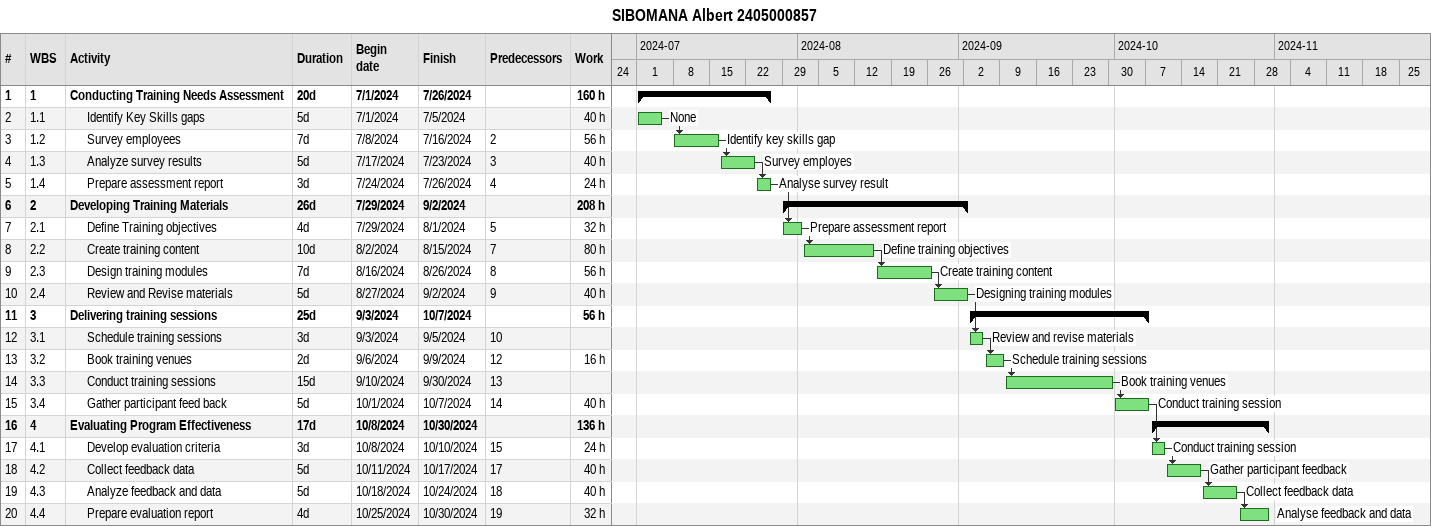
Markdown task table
SIBOMANA Albert 2405000857

| ID | WBS | Task | Duration | Start | Finish | Predecessors | Resources | Work (h) |
|---|---|---|---|---|---|---|---|---|
| 1 | 1 | **Conducting Training Needs Assessment** | 20d | 2024-07-01 | 2024-07-26 |  |  | 160 |
| 2 | 1.1 | Identify Key Skills gaps | 5d | 2024-07-01 | 2024-07-05 |  | None | 40 |
| 3 | 1.2 | Survey employees | 7d | 2024-07-08 | 2024-07-16 | 2 | Identify key skills gap | 56 |
| 4 | 1.3 | Analyze survey results | 5d | 2024-07-17 | 2024-07-23 | 3 | Survey employes | 40 |
| 5 | 1.4 | Prepare assessment report | 3d | 2024-07-24 | 2024-07-26 | 4 | Analyse survey result | 24 |
| 6 | 2 | **Developing Training Materials** | 26d | 2024-07-29 | 2024-09-02 |  |  | 208 |
| 7 | 2.1 | Define Training objectives | 4d | 2024-07-29 | 2024-08-01 | 5 | Prepare assessment report | 32 |
| 8 | 2.2 | Create training content | 10d | 2024-08-02 | 2024-08-15 | 7 | Define training objectives | 80 |
| 9 | 2.3 | Design training modules | 7d | 2024-08-16 | 2024-08-26 | 8 | Create training content | 56 |
| 10 | 2.4 | Review and Revise materials | 5d | 2024-08-27 | 2024-09-02 | 9 | Designing training modules | 40 |
| 11 | 3 | **Delivering training sessions** | 25d | 2024-09-03 | 2024-10-07 |  |  | 56 |
| 12 | 3.1 | Schedule training sessions | 3d | 2024-09-03 | 2024-09-05 | 10 | Review and revise materials |  |
| 13 | 3.2 | Book training venues | 2d | 2024-09-06 | 2024-09-09 | 12 | Schedule training sessions | 16 |
| 14 | 3.3 | Conduct training sessions | 15d | 2024-09-10 | 2024-09-30 | 13 | Book training venues |  |
| 15 | 3.4 | Gather participant feed back | 5d | 2024-10-01 | 2024-10-07 | 14 | Conduct training session | 40 |
| 16 | 4 | **Evaluating Program Effectiveness** | 17d | 2024-10-08 | 2024-10-30 |  |  | 136 |
| 17 | 4.1 | Develop evaluation criteria | 3d | 2024-10-08 | 2024-10-10 | 15 | Conduct training session | 24 |
| 18 | 4.2 | Collect feedback data | 5d | 2024-10-11 | 2024-10-17 | 17 | Gather participant feedback | 40 |
| 19 | 4.3 | Analyze feedback and data | 5d | 2024-10-18 | 2024-10-24 | 18 | Collect feedback data | 40 |
| 20 | 4.4 | Prepare evaluation report | 4d | 2024-10-25 | 2024-10-30 | 19 | Analyse feedback and data | 32 |
